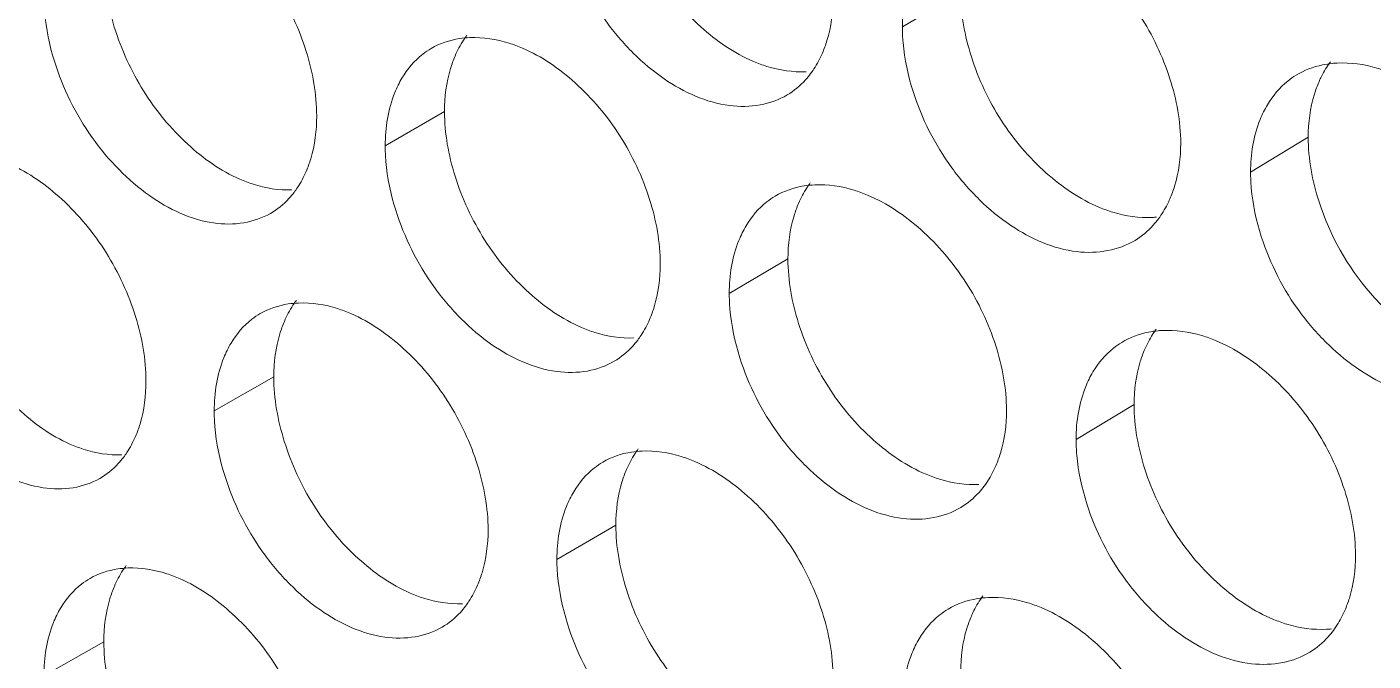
# Model space of a CAD drawing. Header units: millimetres. Extents: x 1177 to 4147, y 93 to 2194.
# Drawn here: x 2607.55 to 2623.16, y 943.65 to 951 of the extents above; entities that cross this region are included whole.
import ezdxf

# ---------------------------------------------------------------- set-up
doc = ezdxf.new("R2010")
doc.units = ezdxf.units.MM
doc.header["$LTSCALE"] = 0.1
doc.layers.get('0').update_dxf_attribs({"lineweight": 13})
doc.layers.add('标注', color=251, linetype='Continuous', lineweight=9)

# ---------------------------------------------------------------- blocks, each defined once
blk = doc.blocks.new('02')
at = {"layer": '标注'}
for p, q in [((4509.669, 950.42), (4508.703, 949.846)), ((4501.12, 948.446), (4500.138, 947.879)), ((4515.425, 948.02), (4514.47, 947.441)), ((4506.808, 946.005), (4505.836, 945.434)), ((4498.293, 944.052), (4497.306, 943.487)), ((4512.541, 943.591), (4511.58, 943.015)), ((4503.958, 941.597), (4502.981, 941.028)), ((4495.478, 939.664), (4494.485, 939.101)), ((4495.478, 939.664), (4494.485, 939.101))]:
    blk.add_line(p, q, dxfattribs=at)
for centre, radius, start, end in [((4515.989, 947.589), 1.662, 93.0207, 95.749), ((4512.763, 948.33), 1.64, 272.8765, 275.2009), ((4513.09, 943.168), 1.654, 92.9003, 95.1818), ((4515.644, 941.517), 1.649, 272.9969, 275.7719)]:
    blk.add_arc(centre, radius, start, end, dxfattribs=at)
for points, knots in [([(4503.958, 952.847), (4503.958, 952.486), (4504.096, 951.737), (4504.579, 950.702), (4505.304, 949.836), (4505.917, 949.411), (4506.237, 949.275)], [0, 0, 0, 0, 0.244219, 0.506251, 0.764892, 1, 1, 1, 1]), ([(4499.003, 948.372), (4499.003, 948.733), (4498.866, 949.483), (4498.385, 950.52), (4497.666, 951.389), (4497.058, 951.818), (4496.741, 951.957)], [0, 0, 0, 0, 0.244427, 0.506785, 0.765518, 1, 1, 1, 1]), ([(4513.313, 947.92), (4513.313, 948.281), (4513.172, 949.03), (4512.681, 950.063), (4511.946, 950.924), (4511.327, 951.344), (4511.004, 951.479)], [0, 0, 0, 0, 0.243576, 0.505139, 0.763987, 1, 1, 1, 1]), ([(4503.157, 951.209), (4503.298, 950.76), (4503.621, 950.115), (4504.227, 949.408), (4504.871, 948.861), (4505.614, 948.521), (4506.341, 948.527), (4506.658, 948.64), (4506.795, 948.72)], [0, 0, 0, 0, 0.286646, 0.428688, 0.564047, 0.800418, 0.903427, 1, 1, 1, 1]), ([(4495.478, 950.914), (4495.478, 950.552), (4495.615, 949.802), (4496.091, 948.765), (4496.806, 947.894), (4497.412, 947.464), (4497.729, 947.325)], [0, 0, 0, 0, 0.244732, 0.507241, 0.765812, 1, 1, 1, 1]), ([(4508.981, 950.964), (4508.935, 950.887), (4508.765, 950.538), (4508.703, 950.143), (4508.703, 949.846)], [0, 0, 0, 0, 0.2325, 1, 1, 1, 1]), ([(4494.485, 950.351), (4494.485, 950.265), (4494.502, 949.903), (4494.577, 949.544), (4494.659, 949.281)], [0, 0, 0, 0, 0.239012, 1, 1, 1, 1]), ([(4507.378, 949.412), (4507.407, 949.48), (4507.514, 949.774), (4507.555, 950.091), (4507.555, 950.331)], [0, 0, 0, 0, 0.235606, 1, 1, 1, 1]), ([(4509.669, 950.42), (4509.669, 950.059), (4509.808, 949.31), (4510.296, 948.276), (4511.027, 947.414), (4511.644, 946.993), (4511.966, 946.858)], [0, 0, 0, 0, 0.243882, 0.505596, 0.764283, 1, 1, 1, 1]), ([(4508.703, 949.846), (4508.703, 949.76), (4508.719, 949.398), (4508.797, 949.04), (4508.88, 948.778)], [0, 0, 0, 0, 0.239196, 1, 1, 1, 1]), ([(4501.541, 949.67), (4501.484, 949.668), (4501.261, 949.647), (4501.043, 949.574), (4500.9, 949.491)], [0, 0, 0, 0, 0.258684, 1, 1, 1, 1]), ([(4501.492, 949.709), (4501.473, 949.683), (4501.397, 949.575), (4501.334, 949.457), (4501.295, 949.365)], [0, 0, 0, 0, 0.243764, 1, 1, 1, 1]), ([(4502.412, 949.496), (4502.339, 949.527), (4502.061, 949.631), (4501.759, 949.679), (4501.541, 949.67)], [0, 0, 0, 0, 0.266573, 1, 1, 1, 1]), ([(4500.9, 949.491), (4500.851, 949.462), (4500.659, 949.333), (4500.505, 949.15), (4500.416, 949)], [0, 0, 0, 0, 0.244804, 1, 1, 1, 1]), ([(4501.295, 949.365), (4501.266, 949.297), (4501.16, 949.002), (4501.12, 948.686), (4501.12, 948.446)], [0, 0, 0, 0, 0.235219, 1, 1, 1, 1]), ([(4504.693, 945.921), (4504.693, 946.282), (4504.554, 947.032), (4504.069, 948.067), (4503.343, 948.933), (4502.731, 949.359), (4502.412, 949.496)], [0, 0, 0, 0, 0.244084, 0.506123, 0.764903, 1, 1, 1, 1]), ([(4507.183, 949.073), (4507.202, 949.098), (4507.277, 949.205), (4507.339, 949.321), (4507.378, 949.412)], [0, 0, 0, 0, 0.244103, 1, 1, 1, 1]), ([(4494.659, 949.281), (4494.798, 948.833), (4495.115, 948.189), (4495.709, 947.479), (4496.342, 946.928), (4497.071, 946.579), (4497.79, 946.575), (4498.104, 946.681), (4498.239, 946.759)], [0, 0, 0, 0, 0.287891, 0.430312, 0.565838, 0.801787, 0.904179, 1, 1, 1, 1]), ([(4506.237, 949.275), (4506.31, 949.244), (4506.589, 949.141), (4506.891, 949.095), (4507.109, 949.105)], [0, 0, 0, 0, 0.26616, 1, 1, 1, 1]), ([(4515.823, 949.243), (4515.769, 949.237), (4515.56, 949.206), (4515.358, 949.129), (4515.224, 949.048)], [0, 0, 0, 0, 0.257249, 1, 1, 1, 1]), ([(4515.791, 949.268), (4515.735, 949.193), (4515.67, 949.084), (4515.616, 948.97), (4515.604, 948.94)], [0, 0, 0, 0, 0.743867, 1, 1, 1, 1]), ([(4516.789, 949.085), (4516.715, 949.115), (4516.43, 949.216), (4516.123, 949.26), (4515.901, 949.249)], [0, 0, 0, 0, 0.265755, 1, 1, 1, 1]), ([(4500.416, 949), (4500.37, 948.923), (4500.199, 948.574), (4500.138, 948.177), (4500.138, 947.879)], [0, 0, 0, 0, 0.231788, 1, 1, 1, 1]), ([(4506.795, 948.72), (4506.907, 948.787), (4507.045, 948.901), (4507.156, 949.037), (4507.183, 949.073)], [0, 0, 0, 0, 0.744319, 1, 1, 1, 1]), ([(4515.224, 949.048), (4515.176, 949.019), (4514.988, 948.887), (4514.837, 948.706), (4514.748, 948.557)], [0, 0, 0, 0, 0.24537, 1, 1, 1, 1]), ([(4515.604, 948.94), (4515.574, 948.872), (4515.466, 948.577), (4515.425, 948.259), (4515.425, 948.02)], [0, 0, 0, 0, 0.235961, 1, 1, 1, 1]), ([(4508.88, 948.778), (4509.023, 948.328), (4509.35, 947.683), (4509.962, 946.977), (4510.615, 946.433), (4511.366, 946.098), (4512.099, 946.112), (4512.418, 946.229), (4512.556, 946.312)], [0, 0, 0, 0, 0.285826, 0.427621, 0.562871, 0.799523, 0.902937, 1, 1, 1, 1]), ([(4501.12, 948.446), (4501.12, 948.085), (4501.257, 947.335), (4501.739, 946.299), (4502.46, 945.432), (4503.071, 945.006), (4503.389, 944.869)], [0, 0, 0, 0, 0.244389, 0.506579, 0.765197, 1, 1, 1, 1]), ([(4514.748, 948.557), (4514.702, 948.48), (4514.532, 948.132), (4514.47, 947.737), (4514.47, 947.441)], [0, 0, 0, 0, 0.232969, 1, 1, 1, 1]), ([(4498.829, 947.454), (4498.858, 947.522), (4498.964, 947.816), (4499.003, 948.133), (4499.003, 948.372)], [0, 0, 0, 0, 0.23516, 1, 1, 1, 1]), ([(4515.425, 948.02), (4515.425, 947.659), (4515.6, 946.72), (4516.216, 945.624), (4517.032, 944.85), (4517.5, 944.567), (4517.74, 944.469)], [0, 0, 0, 0, 0.243755, 0.63494, 0.825083, 1, 1, 1, 1]), ([(4500.138, 947.879), (4500.138, 947.793), (4500.154, 947.431), (4500.23, 947.073), (4500.313, 946.81)], [0, 0, 0, 0, 0.239084, 1, 1, 1, 1]), ([(4513.134, 947.001), (4513.164, 947.068), (4513.272, 947.363), (4513.313, 947.681), (4513.313, 947.92)], [0, 0, 0, 0, 0.235903, 1, 1, 1, 1]), ([(4496.176, 943.982), (4496.176, 944.343), (4496.039, 945.093), (4495.56, 946.131), (4494.844, 947.002), (4494.239, 947.433), (4493.923, 947.573)], [0, 0, 0, 0, 0.244599, 0.507118, 0.765827, 1, 1, 1, 1]), ([(4497.729, 947.325), (4497.801, 947.294), (4498.076, 947.189), (4498.375, 947.14), (4498.591, 947.149)], [0, 0, 0, 0, 0.266662, 1, 1, 1, 1]), ([(4498.628, 947.106), (4498.648, 947.132), (4498.725, 947.242), (4498.789, 947.361), (4498.829, 947.454)], [0, 0, 0, 0, 0.243623, 1, 1, 1, 1]), ([(4514.47, 947.441), (4514.47, 947.355), (4514.487, 946.993), (4514.564, 946.636), (4514.648, 946.374)], [0, 0, 0, 0, 0.239271, 1, 1, 1, 1]), ([(4498.239, 946.759), (4498.352, 946.824), (4498.49, 946.936), (4498.601, 947.07), (4498.628, 947.106)], [0, 0, 0, 0, 0.744037, 1, 1, 1, 1]), ([(4507.251, 947.231), (4507.192, 947.228), (4506.965, 947.206), (4506.741, 947.13), (4506.595, 947.044)], [0, 0, 0, 0, 0.258729, 1, 1, 1, 1]), ([(4507.178, 947.263), (4507.159, 947.237), (4507.084, 947.131), (4507.023, 947.015), (4506.984, 946.925)], [0, 0, 0, 0, 0.244083, 1, 1, 1, 1]), ([(4508.128, 947.061), (4508.055, 947.092), (4507.774, 947.195), (4507.471, 947.241), (4507.251, 947.231)], [0, 0, 0, 0, 0.26624, 1, 1, 1, 1]), ([(4506.595, 947.044), (4506.547, 947.015), (4506.356, 946.885), (4506.204, 946.702), (4506.115, 946.553)], [0, 0, 0, 0, 0.245038, 1, 1, 1, 1]), ([(4506.984, 946.925), (4506.955, 946.857), (4506.848, 946.562), (4506.808, 946.245), (4506.808, 946.005)], [0, 0, 0, 0, 0.235516, 1, 1, 1, 1]), ([(4510.428, 943.497), (4510.428, 943.858), (4510.288, 944.607), (4509.799, 945.641), (4509.067, 946.503), (4508.45, 946.926), (4508.128, 947.061)], [0, 0, 0, 0, 0.243745, 0.505466, 0.764291, 1, 1, 1, 1]), ([(4512.944, 946.668), (4513, 946.745), (4513.067, 946.855), (4513.121, 946.97), (4513.134, 947.001)], [0, 0, 0, 0, 0.743715, 1, 1, 1, 1]), ([(4500.313, 946.81), (4500.453, 946.361), (4500.774, 945.717), (4501.376, 945.008), (4502.016, 944.46), (4502.755, 944.117), (4503.479, 944.119), (4503.795, 944.23), (4503.931, 944.31)], [0, 0, 0, 0, 0.287059, 0.429226, 0.56464, 0.800871, 0.903676, 1, 1, 1, 1]), ([(4511.966, 946.858), (4512.039, 946.828), (4512.321, 946.726), (4512.625, 946.681), (4512.845, 946.692)], [0, 0, 0, 0, 0.265834, 1, 1, 1, 1]), ([(4512.556, 946.312), (4512.668, 946.38), (4512.806, 946.495), (4512.917, 946.632), (4512.944, 946.668)], [0, 0, 0, 0, 0.744496, 1, 1, 1, 1]), ([(4492.675, 946.532), (4492.675, 946.171), (4492.811, 945.421), (4493.285, 944.382), (4493.997, 943.51), (4494.601, 943.078), (4494.917, 942.939)], [0, 0, 0, 0, 0.244904, 0.507573, 0.76612, 1, 1, 1, 1]), ([(4506.115, 946.553), (4506.069, 946.476), (4505.898, 946.127), (4505.836, 945.731), (4505.836, 945.434)], [0, 0, 0, 0, 0.232263, 1, 1, 1, 1]), ([(4514.648, 946.374), (4514.793, 945.923), (4515.124, 945.277), (4515.744, 944.574), (4516.404, 944.032), (4517.165, 943.703), (4517.903, 943.725), (4518.224, 943.846), (4518.362, 943.931)], [0, 0, 0, 0, 0.285015, 0.426566, 0.56171, 0.798641, 0.902454, 1, 1, 1, 1]), ([(4506.808, 946.005), (4506.808, 945.644), (4506.946, 944.895), (4507.432, 943.861), (4508.16, 942.997), (4508.775, 942.574), (4509.096, 942.438)], [0, 0, 0, 0, 0.24405, 0.505923, 0.764587, 1, 1, 1, 1]), ([(4504.517, 945.003), (4504.546, 945.07), (4504.653, 945.365), (4504.693, 945.682), (4504.693, 945.921)], [0, 0, 0, 0, 0.235457, 1, 1, 1, 1]), ([(4498.667, 945.317), (4498.647, 945.291), (4498.57, 945.182), (4498.507, 945.063), (4498.468, 944.97)], [0, 0, 0, 0, 0.243602, 1, 1, 1, 1]), ([(4505.836, 945.434), (4505.836, 945.347), (4505.853, 944.986), (4505.93, 944.628), (4506.013, 944.365)], [0, 0, 0, 0, 0.239158, 1, 1, 1, 1]), ([(4498.069, 945.099), (4498.02, 945.071), (4497.827, 944.942), (4497.673, 944.759), (4497.584, 944.609)], [0, 0, 0, 0, 0.244683, 1, 1, 1, 1]), ([(4498.704, 945.274), (4498.647, 945.272), (4498.427, 945.252), (4498.211, 945.181), (4498.069, 945.099)], [0, 0, 0, 0, 0.258662, 1, 1, 1, 1]), ([(4499.57, 945.098), (4499.498, 945.13), (4499.221, 945.235), (4498.921, 945.283), (4498.704, 945.274)], [0, 0, 0, 0, 0.266742, 1, 1, 1, 1]), ([(4501.842, 941.518), (4501.842, 941.879), (4501.704, 942.629), (4501.221, 943.665), (4500.499, 944.532), (4499.889, 944.96), (4499.57, 945.098)], [0, 0, 0, 0, 0.244255, 0.506454, 0.76521, 1, 1, 1, 1]), ([(4491.85, 944.902), (4491.988, 944.454), (4492.302, 943.811), (4492.894, 943.099), (4493.522, 942.547), (4494.247, 942.196), (4494.963, 942.187), (4495.276, 942.292), (4495.411, 942.369)], [0, 0, 0, 0, 0.288311, 0.430859, 0.566442, 0.80225, 0.904434, 1, 1, 1, 1]), ([(4498.468, 944.97), (4498.439, 944.902), (4498.333, 944.607), (4498.293, 944.291), (4498.293, 944.052)], [0, 0, 0, 0, 0.235071, 1, 1, 1, 1]), ([(4503.389, 944.869), (4503.462, 944.837), (4503.74, 944.734), (4504.041, 944.686), (4504.258, 944.696)], [0, 0, 0, 0, 0.266325, 1, 1, 1, 1]), ([(4504.32, 944.661), (4504.339, 944.686), (4504.415, 944.794), (4504.477, 944.911), (4504.517, 945.003)], [0, 0, 0, 0, 0.243945, 1, 1, 1, 1]), ([(4503.931, 944.31), (4504.044, 944.376), (4504.182, 944.489), (4504.293, 944.625), (4504.32, 944.661)], [0, 0, 0, 0, 0.744227, 1, 1, 1, 1]), ([(4512.941, 944.815), (4512.887, 944.81), (4512.676, 944.78), (4512.472, 944.704), (4512.336, 944.623)], [0, 0, 0, 0, 0.257466, 1, 1, 1, 1]), ([(4512.909, 944.843), (4512.852, 944.767), (4512.786, 944.657), (4512.732, 944.542), (4512.719, 944.512)], [0, 0, 0, 0, 0.743694, 1, 1, 1, 1]), ([(4513.891, 944.654), (4513.817, 944.684), (4513.533, 944.786), (4513.228, 944.831), (4513.007, 944.819)], [0, 0, 0, 0, 0.265915, 1, 1, 1, 1]), ([(4516.208, 941.1), (4516.208, 941.461), (4516.067, 942.21), (4515.574, 943.241), (4514.836, 944.101), (4514.214, 944.52), (4513.891, 944.654)], [0, 0, 0, 0, 0.243409, 0.504813, 0.763684, 1, 1, 1, 1]), ([(4497.584, 944.609), (4497.538, 944.532), (4497.367, 944.182), (4497.306, 943.785), (4497.306, 943.487)], [0, 0, 0, 0, 0.231548, 1, 1, 1, 1]), ([(4512.336, 944.623), (4512.288, 944.594), (4512.099, 944.463), (4511.948, 944.281), (4511.859, 944.132)], [0, 0, 0, 0, 0.245262, 1, 1, 1, 1]), ([(4512.719, 944.512), (4512.69, 944.444), (4512.582, 944.149), (4512.541, 943.831), (4512.541, 943.591)], [0, 0, 0, 0, 0.235813, 1, 1, 1, 1]), ([(4506.013, 944.365), (4506.155, 943.915), (4506.48, 943.271), (4507.089, 942.564), (4507.737, 942.018), (4508.484, 941.681), (4509.215, 941.691), (4509.533, 941.806), (4509.67, 941.888)], [0, 0, 0, 0, 0.286235, 0.428153, 0.563457, 0.799968, 0.903181, 1, 1, 1, 1]), ([(4496.002, 943.065), (4496.031, 943.132), (4496.137, 943.427), (4496.176, 943.743), (4496.176, 943.982)], [0, 0, 0, 0, 0.235011, 1, 1, 1, 1]), ([(4498.293, 944.052), (4498.293, 943.69), (4498.43, 942.941), (4498.909, 941.904), (4499.627, 941.035), (4500.236, 940.607), (4500.554, 940.469)], [0, 0, 0, 0, 0.24456, 0.50691, 0.765504, 1, 1, 1, 1]), ([(4511.859, 944.132), (4511.813, 944.055), (4511.643, 943.707), (4511.58, 943.312), (4511.58, 943.015)], [0, 0, 0, 0, 0.232735, 1, 1, 1, 1]), ([(4512.541, 943.591), (4512.541, 943.23), (4512.681, 942.482), (4513.171, 941.449), (4513.905, 940.588), (4514.524, 940.169), (4514.847, 940.035)], [0, 0, 0, 0, 0.243714, 0.505271, 0.763981, 1, 1, 1, 1]), ([(4497.306, 943.487), (4497.306, 943.401), (4497.322, 943.038), (4497.398, 942.68), (4497.48, 942.417)], [0, 0, 0, 0, 0.239048, 1, 1, 1, 1]), ([(4510.25, 942.578), (4510.28, 942.646), (4510.387, 942.94), (4510.428, 943.258), (4510.428, 943.497)], [0, 0, 0, 0, 0.235754, 1, 1, 1, 1]), ([(4494.917, 942.939), (4494.988, 942.907), (4495.262, 942.801), (4495.56, 942.752), (4495.775, 942.76)], [0, 0, 0, 0, 0.266833, 1, 1, 1, 1]), ([(4495.803, 942.718), (4495.823, 942.744), (4495.9, 942.853), (4495.962, 942.972), (4496.002, 943.065)], [0, 0, 0, 0, 0.243534, 1, 1, 1, 1]), ([(4504.329, 942.858), (4504.31, 942.832), (4504.235, 942.725), (4504.173, 942.608), (4504.134, 942.516)], [0, 0, 0, 0, 0.243924, 1, 1, 1, 1]), ([(4511.58, 943.015), (4511.58, 942.929), (4511.597, 942.567), (4511.675, 942.21), (4511.758, 941.948)], [0, 0, 0, 0, 0.239233, 1, 1, 1, 1]), ([(4495.411, 942.369), (4495.525, 942.433), (4495.664, 942.547), (4495.776, 942.683), (4495.803, 942.718)], [0, 0, 0, 0, 0.743822, 1, 1, 1, 1]), ([(4503.742, 942.639), (4503.693, 942.61), (4503.502, 942.481), (4503.349, 942.298), (4503.26, 942.148)], [0, 0, 0, 0, 0.244922, 1, 1, 1, 1]), ([(4504.391, 942.822), (4504.332, 942.82), (4504.107, 942.798), (4503.886, 942.723), (4503.742, 942.639)], [0, 0, 0, 0, 0.258706, 1, 1, 1, 1]), ([(4505.264, 942.65), (4505.191, 942.681), (4504.912, 942.785), (4504.609, 942.832), (4504.391, 942.822)], [0, 0, 0, 0, 0.266406, 1, 1, 1, 1]), ([(4507.555, 939.081), (4507.555, 939.442), (4507.415, 940.191), (4506.928, 941.225), (4506.199, 942.09), (4505.585, 942.514), (4505.264, 942.65)], [0, 0, 0, 0, 0.243914, 0.505794, 0.764596, 1, 1, 1, 1]), ([(4497.48, 942.417), (4497.62, 941.968), (4497.939, 941.325), (4498.537, 940.615), (4499.173, 940.066), (4499.907, 939.72), (4500.629, 939.719), (4500.944, 939.827), (4501.08, 939.906)], [0, 0, 0, 0, 0.287474, 0.429768, 0.565237, 0.801327, 0.903927, 1, 1, 1, 1]), ([(4504.134, 942.516), (4504.105, 942.449), (4503.998, 942.154), (4503.958, 941.837), (4503.958, 941.597)], [0, 0, 0, 0, 0.235368, 1, 1, 1, 1]), ([(4509.096, 942.438), (4509.169, 942.408), (4509.449, 942.305), (4509.753, 942.259), (4509.971, 942.27)], [0, 0, 0, 0, 0.265996, 1, 1, 1, 1]), ([(4510.058, 942.242), (4510.115, 942.319), (4510.183, 942.43), (4510.237, 942.547), (4510.25, 942.578)], [0, 0, 0, 0, 0.74354, 1, 1, 1, 1]), ([(4509.67, 941.888), (4509.782, 941.955), (4509.92, 942.07), (4510.031, 942.206), (4510.058, 942.242)], [0, 0, 0, 0, 0.744409, 1, 1, 1, 1]), ([(4503.26, 942.148), (4503.214, 942.071), (4503.043, 941.722), (4502.981, 941.326), (4502.981, 941.028)], [0, 0, 0, 0, 0.232026, 1, 1, 1, 1]), ([(4511.758, 941.948), (4511.902, 941.497), (4512.231, 940.852), (4512.847, 940.147), (4513.504, 939.604), (4514.26, 939.272), (4514.996, 939.29), (4515.316, 939.409), (4515.454, 939.493)], [0, 0, 0, 0, 0.28542, 0.427092, 0.562289, 0.79908, 0.902694, 1, 1, 1, 1]), ([(4501.667, 940.6), (4501.696, 940.668), (4501.802, 940.962), (4501.842, 941.279), (4501.842, 941.518)], [0, 0, 0, 0, 0.235309, 1, 1, 1, 1]), ([(4503.958, 941.597), (4503.958, 941.236), (4504.096, 940.487), (4504.579, 939.452), (4505.304, 938.586), (4505.917, 938.161), (4506.237, 938.025)], [0, 0, 0, 0, 0.244219, 0.506251, 0.764892, 1, 1, 1, 1]), ([(4516.029, 940.18), (4516.059, 940.248), (4516.167, 940.543), (4516.208, 940.86), (4516.208, 941.1)], [0, 0, 0, 0, 0.236051, 1, 1, 1, 1]), ([(4495.878, 940.886), (4495.821, 940.883), (4495.604, 940.864), (4495.39, 940.794), (4495.25, 940.714)], [0, 0, 0, 0, 0.258641, 1, 1, 1, 1]), ([(4495.878, 940.886), (4495.821, 940.883), (4495.604, 940.864), (4495.39, 940.794), (4495.25, 940.714)], [0, 0, 0, 0, 0.258641, 1, 1, 1, 1]), ([(4495.849, 940.927), (4495.83, 940.901), (4495.753, 940.792), (4495.691, 940.674), (4495.652, 940.581)], [0, 0, 0, 0, 0.243518, 1, 1, 1, 1]), ([(4495.849, 940.927), (4495.83, 940.901), (4495.753, 940.792), (4495.691, 940.674), (4495.652, 940.581)], [0, 0, 0, 0, 0.243518, 1, 1, 1, 1]), ([(4496.741, 940.707), (4496.668, 940.739), (4496.393, 940.844), (4496.094, 940.894), (4495.878, 940.886)], [0, 0, 0, 0, 0.266913, 1, 1, 1, 1]), ([(4496.741, 940.707), (4496.668, 940.739), (4496.393, 940.844), (4496.094, 940.894), (4495.878, 940.886)], [0, 0, 0, 0, 0.266913, 1, 1, 1, 1]), ([(4502.981, 941.028), (4502.981, 940.942), (4502.998, 940.58), (4503.074, 940.222), (4503.157, 939.959)], [0, 0, 0, 0, 0.239121, 1, 1, 1, 1]), ([(4495.25, 940.714), (4495.201, 940.686), (4495.007, 940.558), (4494.853, 940.375), (4494.763, 940.224)], [0, 0, 0, 0, 0.24456, 1, 1, 1, 1]), ([(4495.25, 940.714), (4495.201, 940.686), (4495.007, 940.558), (4494.853, 940.375), (4494.763, 940.224)], [0, 0, 0, 0, 0.24456, 1, 1, 1, 1]), ([(4499.003, 937.122), (4499.003, 937.483), (4498.866, 938.233), (4498.385, 939.27), (4497.666, 940.139), (4497.058, 940.568), (4496.741, 940.707)], [0, 0, 0, 0, 0.244427, 0.506785, 0.765518, 1, 1, 1, 1]), ([(4499.003, 937.122), (4499.003, 937.483), (4498.866, 938.233), (4498.385, 939.27), (4497.666, 940.139), (4497.058, 940.568), (4496.741, 940.707)], [0, 0, 0, 0, 0.244427, 0.506785, 0.765518, 1, 1, 1, 1]), ([(4495.652, 940.581), (4495.623, 940.514), (4495.517, 940.219), (4495.478, 939.903), (4495.478, 939.664)], [0, 0, 0, 0, 0.234922, 1, 1, 1, 1]), ([(4495.652, 940.581), (4495.623, 940.514), (4495.517, 940.219), (4495.478, 939.903), (4495.478, 939.664)], [0, 0, 0, 0, 0.234922, 1, 1, 1, 1]), ([(4500.554, 940.469), (4500.626, 940.437), (4500.902, 940.333), (4501.202, 940.285), (4501.419, 940.294)], [0, 0, 0, 0, 0.266492, 1, 1, 1, 1]), ([(4501.468, 940.255), (4501.488, 940.281), (4501.564, 940.389), (4501.627, 940.508), (4501.667, 940.6)], [0, 0, 0, 0, 0.243785, 1, 1, 1, 1]), ([(4510.123, 940.397), (4510.064, 940.394), (4509.833, 940.371), (4509.608, 940.293), (4509.46, 940.205)], [0, 0, 0, 0, 0.258753, 1, 1, 1, 1]), ([(4510.038, 940.425), (4509.981, 940.348), (4509.913, 940.237), (4509.859, 940.12), (4509.846, 940.09)], [0, 0, 0, 0, 0.74352, 1, 1, 1, 1]), ([(4511.004, 940.229), (4510.93, 940.26), (4510.648, 940.362), (4510.343, 940.408), (4510.123, 940.397)], [0, 0, 0, 0, 0.266077, 1, 1, 1, 1]), ([(4494.763, 940.224), (4494.717, 940.147), (4494.547, 939.797), (4494.485, 939.4), (4494.485, 939.101)], [0, 0, 0, 0, 0.231308, 1, 1, 1, 1]), ([(4494.763, 940.224), (4494.717, 940.147), (4494.547, 939.797), (4494.485, 939.4), (4494.485, 939.101)], [0, 0, 0, 0, 0.231308, 1, 1, 1, 1]), ([(4501.08, 939.906), (4501.192, 939.971), (4501.33, 940.084), (4501.441, 940.219), (4501.468, 940.255)], [0, 0, 0, 0, 0.744134, 1, 1, 1, 1]), ([(4509.46, 940.205), (4509.412, 940.176), (4509.222, 940.045), (4509.07, 939.863), (4508.981, 939.714)], [0, 0, 0, 0, 0.245151, 1, 1, 1, 1]), ([(4513.313, 936.67), (4513.313, 937.031), (4513.172, 937.78), (4512.681, 938.813), (4511.946, 939.674), (4511.327, 940.094), (4511.004, 940.229)], [0, 0, 0, 0, 0.243576, 0.505139, 0.763987, 1, 1, 1, 1]), ([(4515.841, 939.851), (4515.897, 939.927), (4515.963, 940.036), (4516.016, 940.15), (4516.029, 940.18)], [0, 0, 0, 0, 0.743887, 1, 1, 1, 1]), ([(4503.157, 939.959), (4503.298, 939.51), (4503.621, 938.865), (4504.227, 938.158), (4504.871, 937.611), (4505.614, 937.271), (4506.341, 937.277), (4506.658, 937.39), (4506.795, 937.47)], [0, 0, 0, 0, 0.286646, 0.428688, 0.564047, 0.800418, 0.903427, 1, 1, 1, 1]), ([(4509.846, 940.09), (4509.817, 940.022), (4509.709, 939.727), (4509.669, 939.41), (4509.669, 939.17)], [0, 0, 0, 0, 0.235665, 1, 1, 1, 1]), ([(4514.847, 940.035), (4514.921, 940.005), (4515.204, 939.903), (4515.51, 939.859), (4515.73, 939.871)], [0, 0, 0, 0, 0.265674, 1, 1, 1, 1]), ([(4515.454, 939.493), (4515.566, 939.561), (4515.703, 939.678), (4515.814, 939.815), (4515.841, 939.851)], [0, 0, 0, 0, 0.744581, 1, 1, 1, 1]), ([(4495.478, 939.664), (4495.478, 939.302), (4495.615, 938.552), (4496.091, 937.515), (4496.806, 936.644), (4497.412, 936.214), (4497.729, 936.075)], [0, 0, 0, 0, 0.244732, 0.507241, 0.765812, 1, 1, 1, 1]), ([(4495.478, 939.664), (4495.478, 939.302), (4495.615, 938.552), (4496.091, 937.515), (4496.806, 936.644), (4497.412, 936.214), (4497.729, 936.075)], [0, 0, 0, 0, 0.244732, 0.507241, 0.765812, 1, 1, 1, 1]), ([(4508.981, 939.714), (4508.935, 939.637), (4508.765, 939.288), (4508.703, 938.893), (4508.703, 938.596)], [0, 0, 0, 0, 0.2325, 1, 1, 1, 1])]:
    blk.add_open_spline(points, degree=3, knots=knots, dxfattribs=at)

msp = doc.modelspace()

# ---------------------------------------------------------------- block references
at = {"xscale": 0.7, "yscale": 0.7, "zscale": 0.7}
msp.add_blockref('02', (-538.391, 286.112), dxfattribs=at)

doc.saveas('drawing.dxf')
